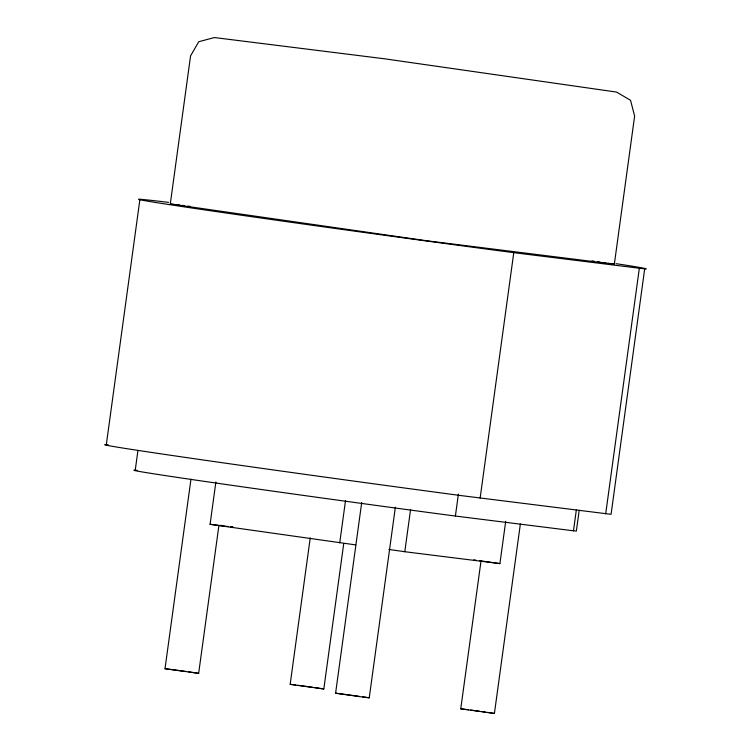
<?xml version="1.0" encoding="UTF-8"?>
<svg xmlns="http://www.w3.org/2000/svg" width="751" height="751" viewBox="0 0 751 751"><rect width="100%" height="100%" fill="white"/><g stroke="black" fill="none" stroke-linecap="round" stroke-linejoin="round"><path stroke-width="1.13" d="M106.313 444.686L139.93 199.268M170.289 203.972L190.576 55.874L198.743 41.737L214.382 37.55L384.606 58.803L616.609 92.091L630.549 100.296L634.623 116.086L614.337 264.192L426.408 240.724L170.289 203.972L179.93 205.079M135.236 470.239L137.921 450.619M218.879 525.709L198.658 673.347L165.004 668.7L190.961 479.213M355.786 544.907L210.073 524.301L215.875 481.982M343.723 543.658L323.822 688.967L290.168 684.33L310.238 537.857M339.724 542.898L345.516 500.588M395.364 507.178L369.248 697.82L359.231 696.571L335.594 693.182L361.71 502.532M388.868 549.441L404.789 551.722L410.581 509.413M137.283 470.389A223.958 1.953 7.8 0 0 218.776 483.447A223.958 1.953 7.8 0 0 445.09 514.698L455.397 516.05L458.401 494.13M480.142 498.101L513.768 252.674L644.687 268.896L611.07 514.322L460.87 495.566A256.269 2.234 7.8 0 1 202.836 459.941A256.269 2.234 7.8 0 1 108.247 444.827M520.368 523.963L494.411 713.45L460.757 708.813L480.987 561.175M404.789 551.722L499.913 563.597L505.705 521.288M455.397 516.05L573.482 530.797L576.327 510.023M579.199 510.314L576.355 531.088L573.482 530.797M605.7 513.778L639.326 268.351M182.249 205.37L184.558 205.661M188.032 206.093L190.35 206.384M210.073 524.301L228.435 526.592M230.726 526.873L233.017 527.164L230.782 526.751M165.004 668.7L186.239 671.497M290.168 684.33L295.734 685.025M297.959 685.306L312.519 687.278M335.594 693.182L359.072 696.29M460.757 708.813L468.549 709.779M513.768 252.674L494.487 250.139A256.269 2.234 7.8 0 1 205.868 210.073A256.269 2.234 7.8 0 1 168.609 202.376M314.763 687.587L323.822 688.967M470.774 710.061L479.748 711.3M481.992 711.61L485.353 712.07M188.482 671.807L198.658 673.347M592.013 260.916L594.341 261.254M597.815 261.752L600.133 262.08M602.462 262.418L605.935 262.916M473.759 559.852L476.031 560.171M479.438 560.659L499.913 563.597M220.55 525.287L222.822 525.616M608.038 263.235L614.337 264.192M487.596 712.38L494.411 713.45M362.433 696.75L369.248 697.82M616.036 263.657A256.269 2.234 7.8 0 1 644.687 268.896"/></g></svg>
